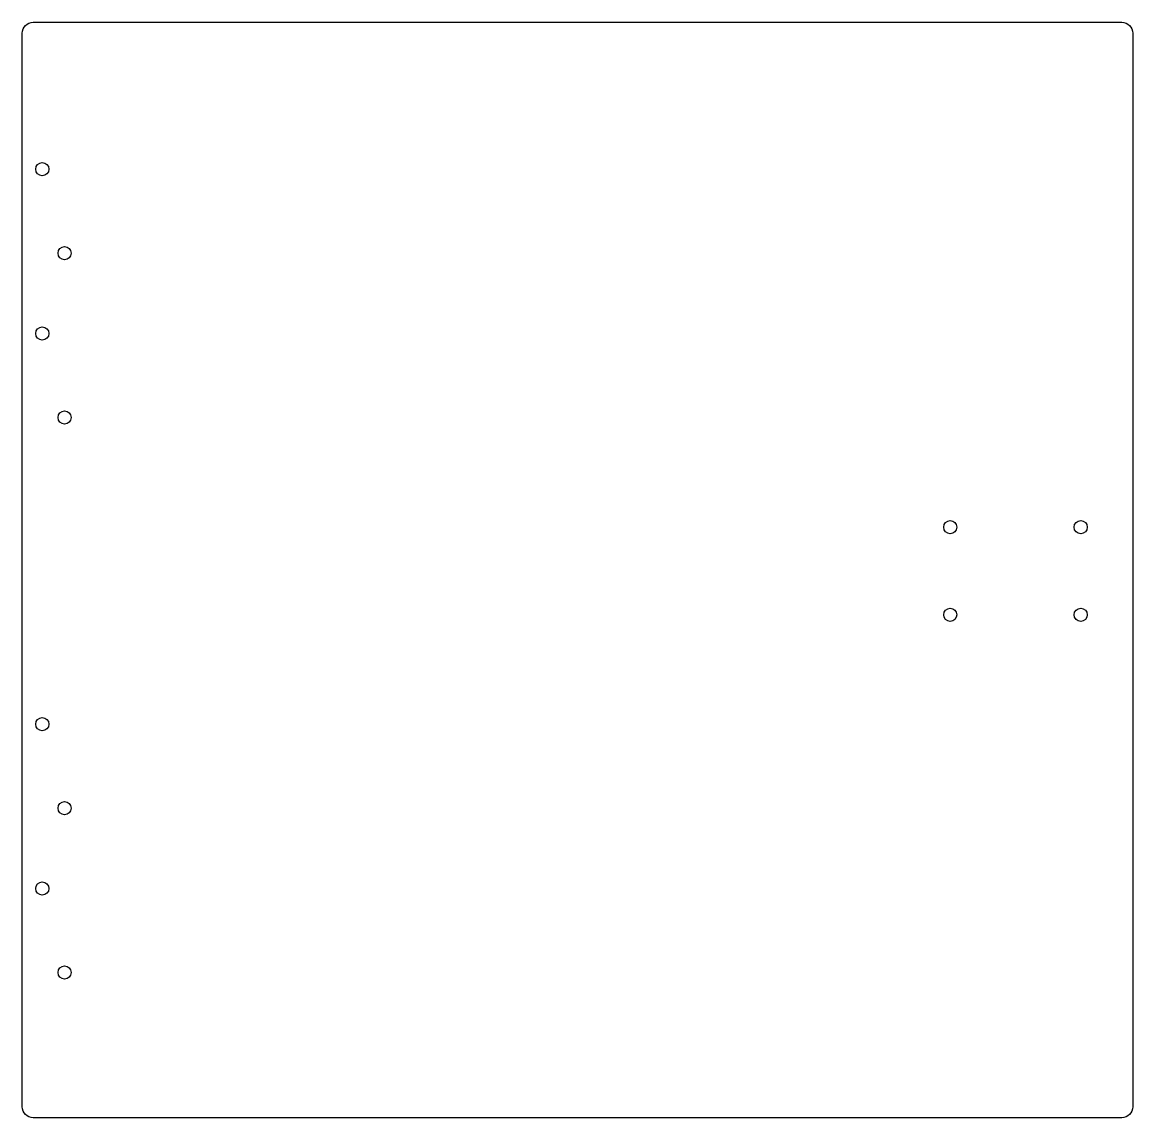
# Model space of a CAD drawing. Header units: millimetres. Extents: x 4 to 308, y 315 to 615.
import ezdxf

# ---------------------------------------------------------------- set-up
doc = ezdxf.new("R2010")
doc.units = ezdxf.units.MM
doc.layers.get('0').update_dxf_attribs({"linetype": 'CONTINUOUS'})

msp = doc.modelspace()

# ---------------------------------------------------------------- linework, layer by layer
msp.add_lwpolyline([(7, 315, -0.414214), (4, 318), (4, 612, -0.414214), (7, 615), (305, 615, -0.414214), (308, 612), (308, 318, -0.414214), (305, 315)], format="xyb", close=True)
for centre in [(9.5, 574.77), (15.6, 551.77), (9.5, 529.77), (15.6, 506.77), (258.04, 476.74), (293.74, 476.74), (258.04, 452.74), (293.74, 452.74), (9.5, 422.77), (15.6, 399.77), (9.5, 377.77), (15.6, 354.77)]:
    msp.add_circle(centre, 1.8)

doc.saveas('drawing.dxf')
